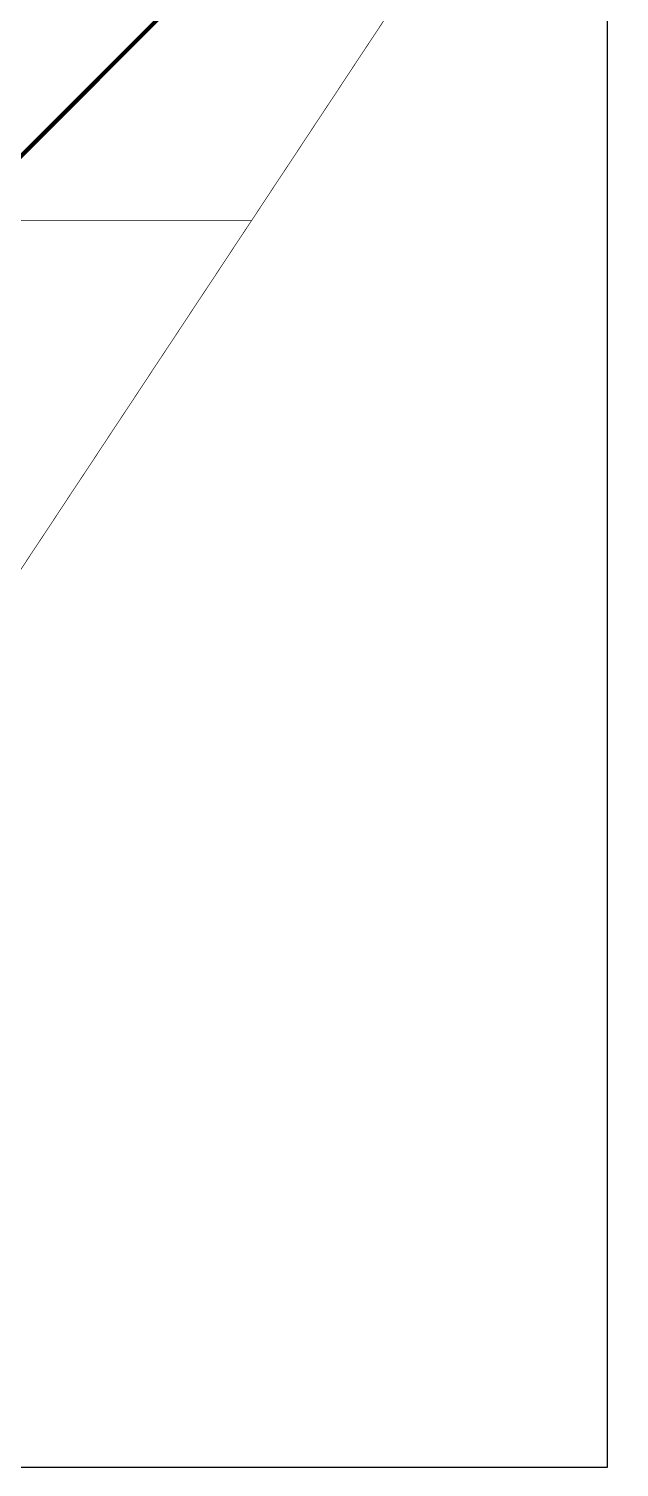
# Model space of a CAD drawing. Extents: x 8 to 150, y -13 to 106.
# Drawn here: x 128.2 to 150.3, y -12.7 to 41 of the extents above; entities that cross this region are included whole.
import ezdxf

# ---------------------------------------------------------------- set-up
doc = ezdxf.new("R2010")
doc.units = 0
for name, color, linetype in [('16', 175, 'CONTINUOUS'), ('20', 30, 'CONTINUOUS'), ('49', 253, 'CONTINUOUS')]:
    doc.layers.add(name, color=color, linetype=linetype)

msp = doc.modelspace()

# ---------------------------------------------------------------- linework, layer by layer
at = {"layer": '16', "const_width": 0.1524}
msp.add_lwpolyline([(124.5108, 32.766), (145.8976, 54.1528)], dxfattribs=at)
at = {"layer": '20', "const_width": 0.025}
msp.add_lwpolyline([(150.2689, 54.5206), (112.6693, -2.286)], dxfattribs=at)
at = {"layer": '49'}
for p, q in [((149.84, -12.7), (149.84, 100)), ((7.62, -12.7), (149.84, -12.7))]:
    msp.add_line(p, q, dxfattribs=at)
at = {"layer": '49', "const_width": 0.025}
msp.add_lwpolyline([(136.5535, 33.7989), (127.5982, 33.7989)], dxfattribs=at)
at = {"layer": '49', "const_width": 0.0125}
msp.add_lwpolyline([(136.5535, 33.7926, 1), (136.5535, 33.8051)], format="xyb", dxfattribs=at)

doc.saveas('drawing.dxf')
